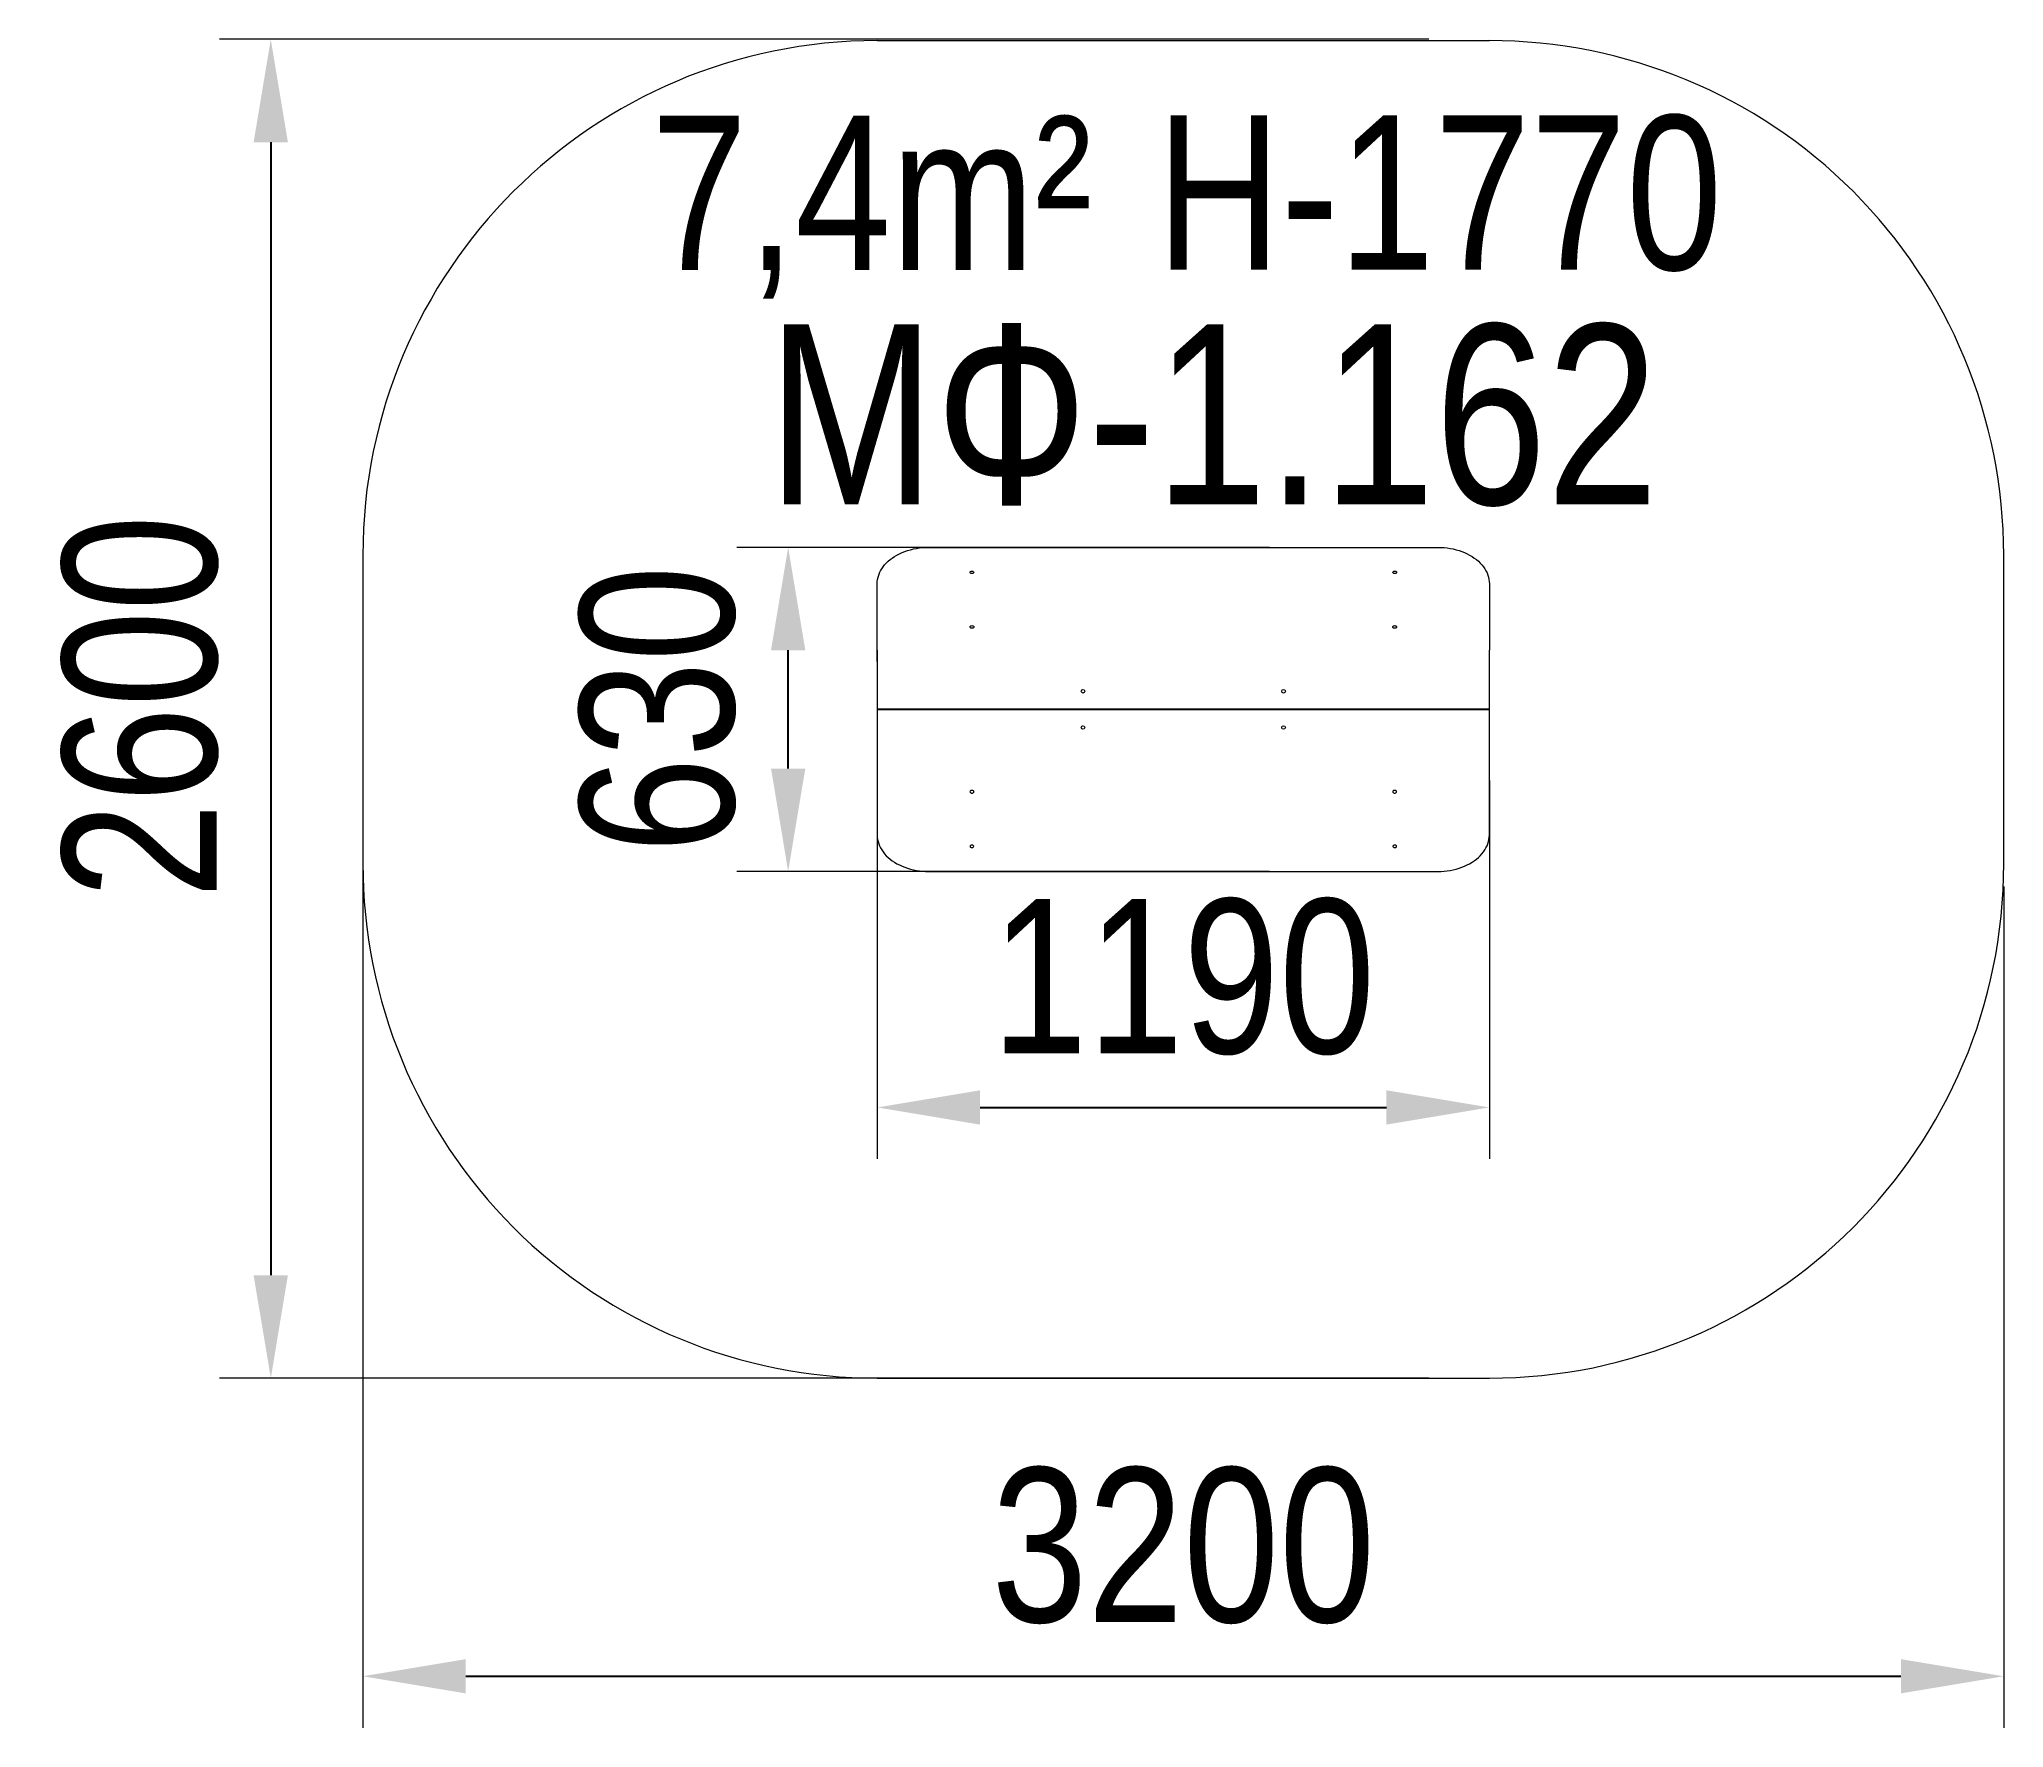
# Model space of a CAD drawing. Header units: millimetres. Extents: x -2146 to 1673, y -1755 to 1527.
import ezdxf

# ---------------------------------------------------------------- set-up
doc = ezdxf.new("R2010")
doc.units = ezdxf.units.MM
for name, color, linetype in [('DIKOM_АРТИКУЛ', 7, 'Continuous'), ('DIKOM_ЗОНА', 90, 'Continuous'), ('DIKOM_ОБЪЕКТ', 7, 'Continuous'), ('DIKOM_РАЗМЕР_ОБЪЕКТА', 7, 'Continuous'), ('DIKOM_РАЗМЕР_ОБЬЕКТ', 7, 'Continuous')]:
    doc.layers.add(name, color=color, linetype=linetype)
doc.styles.add('style1', font='arialbd.ttf', dxfattribs={"width": 0.8})
doc.dimstyles.new('1-50', dxfattribs={"dimtxt": 300, "dimasz": 200, "dimexe": 100, "dimexo": 0, "dimgap": 100, "dimtad": 1, "dimtxsty": 'style1', "dimcen": 200, "dimclrd": 7, "dimclre": 7, "dimclrt": 7, "dimadec": 1, "dimazin": 2, "dimtfac": 1, "dimtmove": 0, "dimatfit": 2, "dimfxl": 0, "dimlwd": 25, "dimlwe": 18, "dimarcsym": 0})

# ---------------------------------------------------------------- blocks, each defined once
blk = doc.blocks.new('*D9')
at = {"layer": 'Defpoints', "color": 0, "transparency": 16777216}
for p in [(-517.2, 224.1), (672.8, 86), (672.8, -549.7)]:
    blk.add_point(p, dxfattribs=at)
at = {"layer": 'DIKOM_РАЗМЕР_ОБЪЕКТА', "color": 7, "lineweight": 18, "transparency": 16777216}
for p, q in [((-517.2, 224.1), (-517.2, -649.7)), ((672.8, 86), (672.8, -649.7))]:
    blk.add_line(p, q, dxfattribs=at)
at = {"layer": 'DIKOM_РАЗМЕР_ОБЪЕКТА', "color": 7, "lineweight": 25, "transparency": 16777216}
blk.add_line((-317.2, -549.7), (472.8, -549.7), dxfattribs=at)
at = {"layer": 'DIKOM_РАЗМЕР_ОБЪЕКТА', "color": 7, "transparency": 16777216}
for points in [[(-317.2, -516.4), (-317.2, -583.1), (-517.2, -549.7)], [(472.8, -516.4), (472.8, -583.1), (672.8, -549.7)]]:
    blk.add_solid(points, dxfattribs=at)
at = {"layer": 'DIKOM_РАЗМЕР_ОБЪЕКТА', "color": 7, "transparency": 16777216, "insert": (77.8, -296.6), "char_height": 300, "attachment_point": 5, "style": 'style1'}
blk.add_mtext('{\\fArial|b0|i0|c204|p34;1190}', dxfattribs=at)
blk = doc.blocks.new('*D10')
at = {"layer": 'Defpoints', "color": 0, "transparency": 16777216}
for p in [(-690.4, 539.1), (245.6, 539.1), (245.6, -90.9)]:
    blk.add_point(p, dxfattribs=at)
at = {"layer": 'DIKOM_РАЗМЕР_ОБЪЕКТА', "color": 7, "lineweight": 18, "transparency": 16777216}
for p, q in [((245.6, 539.1), (-790.4, 539.1)), ((245.6, -90.9), (-790.4, -90.9))]:
    blk.add_line(p, q, dxfattribs=at)
at = {"layer": 'DIKOM_РАЗМЕР_ОБЪЕКТА', "color": 7, "lineweight": 25, "transparency": 16777216}
blk.add_line((-690.4, 109.1), (-690.4, 339.1), dxfattribs=at)
at = {"layer": 'DIKOM_РАЗМЕР_ОБЪЕКТА', "color": 7, "transparency": 16777216}
for points in [[(-723.7, 339.1), (-657, 339.1), (-690.4, 539.1)], [(-723.7, 109.1), (-657, 109.1), (-690.4, -90.9)]]:
    blk.add_solid(points, dxfattribs=at)
at = {"layer": 'DIKOM_РАЗМЕР_ОБЪЕКТА', "color": 7, "transparency": 16777216, "insert": (-943.6, 224.1), "char_height": 300, "attachment_point": 5, "rotation": 90, "style": 'style1'}
blk.add_mtext('{\\fArial|b0|i0|c204|p34;630}', dxfattribs=at)
blk = doc.blocks.new('*D11')
at = {"layer": 'Defpoints', "color": 0, "transparency": 16777216}
for p in [(555, 1526.7), (-1696.2, -1075.9), (555, -1075.9)]:
    blk.add_point(p, dxfattribs=at)
at = {"layer": 'DIKOM_РАЗМЕР_ОБЬЕКТ', "color": 7, "lineweight": 18, "transparency": 16777216}
for p, q in [((555, 1526.7), (-1796.2, 1526.7)), ((555, -1075.9), (-1796.2, -1075.9))]:
    blk.add_line(p, q, dxfattribs=at)
at = {"layer": 'DIKOM_РАЗМЕР_ОБЬЕКТ', "color": 7, "lineweight": 25, "transparency": 16777216}
blk.add_line((-1696.2, 1326.7), (-1696.2, -875.9), dxfattribs=at)
at = {"layer": 'DIKOM_РАЗМЕР_ОБЬЕКТ', "color": 7, "transparency": 16777216}
for points in [[(-1729.6, 1326.7), (-1662.9, 1326.7), (-1696.2, 1526.7)], [(-1729.6, -875.9), (-1662.9, -875.9), (-1696.2, -1075.9)]]:
    blk.add_solid(points, dxfattribs=at)
at = {"layer": 'DIKOM_РАЗМЕР_ОБЬЕКТ', "color": 7, "transparency": 16777216, "insert": (-1949.4, 229.1), "char_height": 300, "attachment_point": 5, "rotation": 90, "style": 'style1'}
blk.add_mtext('{\\fArial|b0|i0|c204|p34;2600}', dxfattribs=at)
blk = doc.blocks.new('*D12')
at = {"layer": 'Defpoints', "color": 0, "transparency": 16777216}
for p in [(-1517.2, 97.1), (1672.8, -119.9), (1672.8, -1655.5)]:
    blk.add_point(p, dxfattribs=at)
at = {"layer": 'DIKOM_РАЗМЕР_ОБЬЕКТ', "color": 7, "lineweight": 18, "transparency": 16777216}
for p, q in [((-1517.2, 97.1), (-1517.2, -1755.5)), ((1672.8, -119.9), (1672.8, -1755.5))]:
    blk.add_line(p, q, dxfattribs=at)
at = {"layer": 'DIKOM_РАЗМЕР_ОБЬЕКТ', "color": 7, "lineweight": 25, "transparency": 16777216}
blk.add_line((-1317.2, -1655.5), (1472.8, -1655.5), dxfattribs=at)
at = {"layer": 'DIKOM_РАЗМЕР_ОБЬЕКТ', "color": 7, "transparency": 16777216}
for points in [[(-1317.2, -1622.2), (-1317.2, -1688.8), (-1517.2, -1655.5)], [(1472.8, -1622.2), (1472.8, -1688.8), (1672.8, -1655.5)]]:
    blk.add_solid(points, dxfattribs=at)
at = {"layer": 'DIKOM_РАЗМЕР_ОБЬЕКТ', "color": 7, "transparency": 16777216, "insert": (77.8, -1402.2), "char_height": 300, "attachment_point": 5, "style": 'style1'}
blk.add_mtext('{\\fArial|b0|i0|c204|p34;3200}', dxfattribs=at)

msp = doc.modelspace()

# ---------------------------------------------------------------- linework, layer by layer
at = {"layer": 'DIKOM_ЗОНА', "color": 3, "linetype": 'Continuous', "lineweight": 15}
for p, q in [((-517.226, 1524.086), (672.774, 1524.086)), ((-1517.226, 524.086), (-1517.226, -75.914)), ((1672.774, -75.914), (1672.774, 524.086)), ((-517.226, -1075.914), (672.774, -1075.914))]:
    msp.add_line(p, q, dxfattribs=at)
for centre, start, end in [((-517.226, 524.086), 90.000002, 179.999985), ((672.774, 524.086), 359.99997, 90.000002), ((-517.226, -75.914), 179.999985, 269.999998), ((672.774, -75.914), 269.999998, 359.99997)]:
    msp.add_arc(centre, 1000, start, end, dxfattribs=at)
at = {"layer": 'DIKOM_ОБЪЕКТ', "color": 7, "linetype": 'Continuous', "lineweight": 15}
for p, q in [((-417.226, 539.086), (572.774, 539.086)), ((-517.226, 327.773), (-517.226, 468.375)), ((672.774, 468.376), (672.774, 339.12)), ((-517.226, 339.087), (-517.226, 109.087)), ((-517.226, 317.166), (-517.226, 327.773)), ((672.774, 109.086), (672.774, 339.086)), ((672.774, 120.552), (672.774, 131.159)), ((672.774, -20.203), (672.774, 120.552)), ((-517.226, 109.062), (-517.135, -22.338)), ((-517.226, 109.062), (-517.135, -22.338)), ((-417.226, -90.914), (572.774, -90.914))]:
    msp.add_line(p, q, dxfattribs=at)
at = {"layer": 'DIKOM_ОБЪЕКТ'}
msp.add_line((672.774, 224.086), (-517.226, 224.086), dxfattribs=at)
at = {"layer": 'DIKOM_ОБЪЕКТ', "color": 7, "linetype": 'Continuous', "lineweight": 15, "flags": 128}
for points in [[(-517.226, 468.375), (-517.044, 472.645), (-516.497, 476.899), (-515.588, 481.121), (-514.32, 485.298), (-512.698, 489.412), (-510.728, 493.45), (-508.416, 497.396), (-505.772, 501.236), (-502.804, 504.957), (-499.525, 508.544), (-495.945, 511.984), (-492.077, 515.265), (-487.937, 518.375), (-483.539, 521.303), (-478.898, 524.038), (-474.033, 526.569), (-468.96, 528.888), (-463.699, 530.987), (-458.268, 532.857), (-452.687, 534.491), (-446.977, 535.884), (-441.158, 537.031), (-435.252, 537.928), (-429.28, 538.571), (-423.264, 538.957), (-417.226, 539.086)], [(572.774, 539.086), (578.812, 538.957), (584.827, 538.571), (590.799, 537.928), (596.705, 537.031), (602.524, 535.885), (608.234, 534.491), (613.815, 532.857), (619.246, 530.987), (624.508, 528.888), (629.58, 526.569), (634.446, 524.038), (639.086, 521.303), (643.484, 518.376), (647.625, 515.265), (651.492, 511.984), (655.072, 508.544), (658.352, 504.957), (661.319, 501.236), (663.964, 497.396), (666.275, 493.45), (668.246, 489.412), (669.868, 485.298), (671.136, 481.121), (672.045, 476.899), (672.591, 472.645), (672.774, 468.376)], [(-329.726, 490.408), (-329.916, 489.604), (-330.464, 488.888), (-331.312, 488.336), (-332.367, 488.009), (-333.515, 487.941), (-334.632, 488.141), (-335.597, 488.587), (-336.304, 489.23), (-336.679, 490), (-336.679, 490.815), (-336.304, 491.586), (-335.597, 492.228), (-334.632, 492.674), (-333.515, 492.874), (-332.367, 492.807), (-331.312, 492.48), (-330.464, 491.928), (-329.916, 491.211), (-329.726, 490.408)], [(492.274, 490.408), (492.084, 489.604), (491.536, 488.888), (490.688, 488.336), (489.633, 488.009), (488.485, 487.941), (487.368, 488.141), (486.403, 488.587), (485.696, 489.23), (485.321, 490), (485.321, 490.815), (485.696, 491.586), (486.403, 492.229), (487.368, 492.674), (488.485, 492.874), (489.633, 492.807), (490.688, 492.48), (491.536, 491.928), (492.084, 491.211), (492.274, 490.408)], [(-329.526, 384.342), (-329.707, 383.533), (-330.233, 382.804), (-331.051, 382.225), (-332.083, 381.853), (-333.226, 381.725), (-334.37, 381.853), (-335.401, 382.225), (-336.22, 382.804), (-336.745, 383.533), (-336.926, 384.342), (-336.745, 385.15), (-336.22, 385.879), (-335.401, 386.458), (-334.37, 386.83), (-333.226, 386.958), (-332.083, 386.83), (-331.051, 386.458), (-330.233, 385.879), (-329.707, 385.15), (-329.526, 384.342)], [(492.474, 384.342), (492.293, 383.533), (491.767, 382.804), (490.949, 382.225), (489.917, 381.853), (488.774, 381.725), (487.63, 381.853), (486.599, 382.225), (485.78, 382.804), (485.255, 383.533), (485.074, 384.342), (485.255, 385.15), (485.78, 385.879), (486.599, 386.458), (487.63, 386.83), (488.774, 386.958), (489.917, 386.83), (490.949, 386.458), (491.767, 385.879), (492.293, 385.15), (492.474, 384.342)], [(-329.526, 63.984), (-329.707, 64.792), (-330.233, 65.521), (-331.051, 66.1), (-332.083, 66.472), (-333.226, 66.6), (-334.37, 66.472), (-335.401, 66.1), (-336.22, 65.521), (-336.745, 64.792), (-336.926, 63.984), (-336.745, 63.175), (-336.22, 62.446), (-335.401, 61.867), (-334.37, 61.495), (-333.226, 61.367), (-332.083, 61.495), (-331.051, 61.867), (-330.233, 62.446), (-329.707, 63.175), (-329.526, 63.984)], [(492.474, 63.984), (492.293, 64.792), (491.767, 65.521), (490.949, 66.1), (489.917, 66.472), (488.774, 66.6), (487.63, 66.472), (486.599, 66.1), (485.78, 65.521), (485.255, 64.792), (485.074, 63.984), (485.255, 63.175), (485.78, 62.446), (486.599, 61.867), (487.63, 61.495), (488.774, 61.367), (489.917, 61.495), (490.949, 61.867), (491.767, 62.446), (492.293, 63.175), (492.474, 63.984)], [(-517.226, -20.203), (-517.044, -24.473), (-516.497, -28.726), (-515.588, -32.949), (-514.32, -37.125), (-512.698, -41.24), (-510.728, -45.278), (-508.416, -49.224), (-505.772, -53.064), (-502.804, -56.785), (-499.525, -60.371), (-495.945, -63.812), (-492.077, -67.093), (-487.937, -70.203), (-483.539, -73.131), (-478.898, -75.866), (-474.033, -78.397), (-468.96, -80.716), (-463.699, -82.814), (-458.268, -84.684), (-452.687, -86.319), (-446.977, -87.712), (-441.158, -88.859), (-435.252, -89.756), (-429.28, -90.398), (-423.264, -90.785), (-417.226, -90.914)], [(572.774, -90.914), (578.812, -90.785), (584.827, -90.398), (590.799, -89.756), (596.705, -88.859), (602.524, -87.712), (608.234, -86.319), (613.815, -84.684), (619.246, -82.814), (624.508, -80.716), (629.58, -78.397), (634.446, -75.866), (639.086, -73.131), (643.484, -70.203), (647.625, -67.093), (651.492, -63.812), (655.072, -60.372), (658.352, -56.785), (661.319, -53.064), (663.964, -49.224), (666.275, -45.278), (668.246, -41.24), (669.868, -37.125), (671.136, -32.949), (672.045, -28.727), (672.591, -24.473), (672.774, -20.203)], [(-329.726, -42.082), (-329.916, -41.279), (-330.464, -40.562), (-331.312, -40.011), (-332.367, -39.683), (-333.515, -39.616), (-334.632, -39.816), (-335.597, -40.262), (-336.304, -40.905), (-336.679, -41.675), (-336.679, -42.49), (-336.304, -43.26), (-335.597, -43.903), (-334.632, -44.349), (-333.515, -44.549), (-332.367, -44.482), (-331.312, -44.154), (-330.464, -43.603), (-329.916, -42.886), (-329.726, -42.082)], [(492.274, -42.083), (492.084, -41.279), (491.536, -40.562), (490.688, -40.011), (489.633, -39.683), (488.485, -39.616), (487.368, -39.816), (486.403, -40.262), (485.696, -40.905), (485.321, -41.675), (485.321, -42.49), (485.696, -43.26), (486.403, -43.903), (487.368, -44.349), (488.485, -44.549), (489.633, -44.482), (490.688, -44.154), (491.536, -43.603), (492.084, -42.886), (492.274, -42.083)]]:
    msp.add_lwpolyline(points, dxfattribs=at)
at = {"layer": 'DIKOM_ОБЪЕКТ', "color": 7, "linetype": 'Continuous', "lineweight": 15}
for centre in [(-117.226, 259.337), (272.774, 259.336), (-117.226, 188.837), (272.774, 188.836)]:
    msp.add_circle(centre, 3.5, dxfattribs=at)

# ---------------------------------------------------------------- texts
at = {"layer": 'DIKOM_АРТИКУЛ', "insert": (-730.606, 972.548), "char_height": 350, "attachment_point": 1, "style": 'style1'}
msp.add_mtext_dynamic_manual_height_columns('{\\fArial|b0|i0|c204|p34;МФ-1.162}', width=5885.53069, gutter_width=20, heights=[0], dxfattribs=at)
at = {"layer": 'DIKOM_РАЗМЕР_ОБЪЕКТА', "insert": (-956.422, 1378.013), "char_height": 300, "attachment_point": 1, "style": 'style1'}
msp.add_mtext_dynamic_manual_height_columns('{\\fArial|b0|i0|c204|p34;7,4m²}', width=5885.53069, gutter_width=20, heights=[0], dxfattribs=at)
at = {"layer": 'DIKOM_РАЗМЕР_ОБЪЕКТА', "insert": (25.909, 1378.644), "char_height": 300, "width": 1151.68138, "attachment_point": 1, "style": 'style1'}
msp.add_mtext('{\\fArial|b0|i0|c204|p34;H-1770}', dxfattribs=at)

# ---------------------------------------------------------------- dimensions: what is measured, and where the dimension line sits
at = {"layer": 'DIKOM_РАЗМЕР_ОБЪЕКТА'}
dim = msp.add_linear_dim(base=(-690.361, 539.086), p1=(245.607, -90.914), p2=(245.607, 539.086), angle=90, text='{\\fArial|b0|i0|c204|p34;<>}', dimstyle='1-50', dxfattribs=at)
dim.commit()
dim.dimension.update_dxf_attribs({"geometry": '*D10', "text_midpoint": (-690.361, 224.086), "dimtype": 160})
dim = msp.add_linear_dim(base=(672.774, -549.742), p1=(-517.226, 224.087), p2=(672.774, 86.015), text='{\\fArial|b0|i0|c204|p34;<>}', dimstyle='1-50', dxfattribs=at)
dim.commit()
dim.dimension.update_dxf_attribs({"geometry": '*D9', "text_midpoint": (77.774, -549.742), "dimtype": 160})
at = {"layer": 'DIKOM_РАЗМЕР_ОБЬЕКТ'}
dim = msp.add_linear_dim(base=(-1696.233, -1075.914), p1=(554.955, 1526.729), p2=(554.955, -1075.914), angle=90, text='{\\fArial|b0|i0|c204|p34;2600}', dimstyle='1-50', dxfattribs=at)
dim.commit()
dim.dimension.update_dxf_attribs({"geometry": '*D11', "text_midpoint": (-1696.233, 229.13), "dimtype": 160})
dim = msp.add_linear_dim(base=(1672.774, -1655.495), p1=(-1517.226, 97.061), p2=(1672.774, -119.866), text='{\\fArial|b0|i0|c204|p34;3200}', dimstyle='1-50', dxfattribs=at)
dim.commit()
dim.dimension.update_dxf_attribs({"geometry": '*D12', "text_midpoint": (77.774, -1655.495), "dimtype": 160})

doc.saveas('drawing.dxf')
